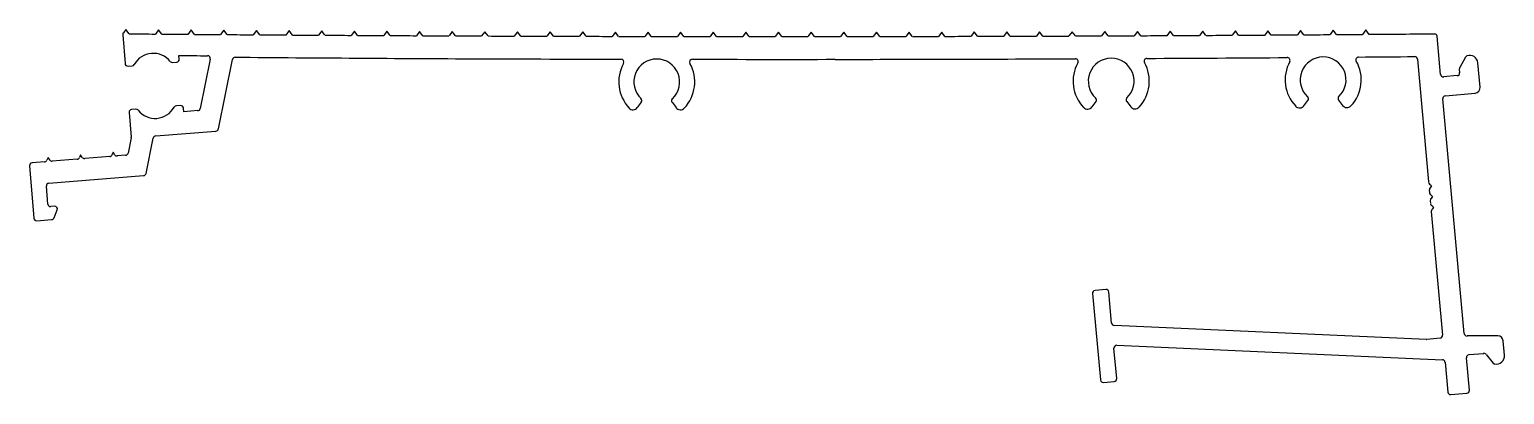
# Model space of a CAD drawing. Header units: inches. Extents: x -69 to 68, y -2 to 32.
import ezdxf

# ---------------------------------------------------------------- set-up
doc = ezdxf.new("R2010")
doc.units = ezdxf.units.IN
doc.header["$MEASUREMENT"] = 0

msp = doc.modelspace()

# ---------------------------------------------------------------- linework, layer by layer
for p, q in [((-60.4, 31.95), (-60.64, 31.62)), ((-60.1, 31.54), (-60.4, 31.95)), ((-57.37, 31.92), (-57.67, 31.52)), ((-57.07, 31.51), (-57.37, 31.92)), ((-54.34, 31.9), (-54.64, 31.49)), ((-54.04, 31.49), (-54.34, 31.9)), ((-51.31, 31.88), (-51.61, 31.47)), ((-51.01, 31.47), (-51.31, 31.88)), ((-48.28, 31.86), (-48.58, 31.45)), ((-47.98, 31.45), (-48.28, 31.86)), ((-45.25, 31.84), (-45.55, 31.43)), ((-44.95, 31.43), (-45.25, 31.84)), ((-42.22, 31.82), (-42.52, 31.41)), ((-41.92, 31.41), (-42.22, 31.82)), ((-39.19, 31.8), (-39.49, 31.4)), ((-38.89, 31.39), (-39.19, 31.8)), ((-36.16, 31.78), (-36.46, 31.38)), ((-35.86, 31.38), (-36.16, 31.78)), ((-33.13, 31.77), (-33.43, 31.36)), ((-32.83, 31.36), (-33.13, 31.77)), ((-30.1, 31.76), (-30.4, 31.35)), ((-29.8, 31.35), (-30.1, 31.76)), ((-27.07, 31.74), (-27.37, 31.34)), ((-26.77, 31.34), (-27.07, 31.74)), ((-24.04, 31.73), (-24.34, 31.33)), ((-23.74, 31.33), (-24.04, 31.73)), ((-21.01, 31.72), (-21.31, 31.32)), ((-20.71, 31.32), (-21.01, 31.72)), ((-17.98, 31.72), (-18.28, 31.31)), ((-17.68, 31.31), (-17.98, 31.72)), ((-14.95, 31.71), (-15.25, 31.3)), ((-14.65, 31.3), (-14.95, 31.71)), ((-11.92, 31.7), (-12.22, 31.3)), ((-11.62, 31.3), (-11.92, 31.7)), ((-8.89, 31.7), (-9.19, 31.29)), ((-8.59, 31.29), (-8.89, 31.7)), ((-5.86, 31.7), (-6.16, 31.29)), ((-5.56, 31.29), (-5.86, 31.7)), ((-2.83, 31.69), (-3.13, 31.29)), ((-2.53, 31.29), (-2.83, 31.69)), ((0.2, 31.69), (-0.1, 31.29)), ((0.5, 31.29), (0.2, 31.69)), ((3.23, 31.69), (2.93, 31.29)), ((3.53, 31.29), (3.23, 31.69)), ((6.26, 31.7), (5.96, 31.29)), ((6.56, 31.29), (6.26, 31.7)), ((9.29, 31.7), (8.99, 31.29)), ((9.59, 31.29), (9.29, 31.7)), ((12.32, 31.7), (12.02, 31.3)), ((12.62, 31.3), (12.32, 31.7)), ((15.35, 31.71), (15.05, 31.3)), ((15.65, 31.3), (15.35, 31.71)), ((18.38, 31.72), (18.08, 31.31)), ((18.68, 31.31), (18.38, 31.72)), ((21.41, 31.72), (21.11, 31.32)), ((21.71, 31.32), (21.41, 31.72)), ((24.44, 31.73), (24.14, 31.32)), ((24.74, 31.33), (24.44, 31.73)), ((27.47, 31.74), (27.17, 31.34)), ((27.77, 31.34), (27.47, 31.74)), ((30.5, 31.76), (30.2, 31.35)), ((30.8, 31.35), (30.5, 31.76)), ((33.53, 31.77), (33.23, 31.36)), ((33.83, 31.36), (33.53, 31.77)), ((36.56, 31.78), (36.26, 31.37)), ((36.86, 31.38), (36.56, 31.78)), ((39.59, 31.8), (39.29, 31.39)), ((39.89, 31.39), (39.59, 31.8)), ((42.62, 31.82), (42.32, 31.41)), ((42.92, 31.41), (42.62, 31.82)), ((45.65, 31.83), (45.35, 31.43)), ((45.95, 31.43), (45.65, 31.83)), ((48.68, 31.85), (48.38, 31.45)), ((48.98, 31.45), (48.68, 31.85)), ((51.71, 31.87), (51.41, 31.47)), ((52.01, 31.47), (51.71, 31.87)), ((54.74, 31.9), (54.44, 31.49)), ((55.04, 31.49), (54.74, 31.9)), ((-60.7, 31.45), (-60.48, 28.78)), ((61.68, 27.77), (61.36, 31.31)), ((-56.06, 28.87), (-55.69, 28.9)), ((-55.45, 29.18), (-55.48, 29.52)), ((-52.57, 29.2), (-53.5, 24.6)), ((-51.82, 22.71), (-50.52, 29.16)), ((59.52, 29.2), (60.56, 17.77)), ((63.98, 29.37), (63.45, 28.4)), ((65.34, 26.58), (65.13, 28.85)), ((-60.21, 28.54), (-59.83, 28.57)), ((63.21, 27.66), (61.96, 27.54)), ((63.41, 28.25), (63.44, 27.93)), ((62.12, 25.78), (64.88, 26.03)), ((-55.35, 24.87), (-55.72, 24.84)), ((-12.91, 24.69), (-12.54, 25.18)), ((-9.69, 25.18), (-9.32, 24.68)), ((29.31, 24.75), (29.68, 25.24)), ((32.53, 25.25), (32.9, 24.76)), ((48.99, 24.86), (49.36, 25.36)), ((52.2, 25.38), (52.58, 24.89)), ((63.87, 3.69), (61.89, 25.5)), ((-60.1, 24.23), (-59.92, 21.94)), ((-59.49, 24.54), (-59.87, 24.51)), ((-55.04, 24.29), (-55.07, 24.64)), ((-53.73, 24.4), (-55.04, 24.29)), ((-57.64, 22.06), (-52.05, 22.5)), ((-59.92, 21.86), (-60.21, 20.45)), ((-58.53, 18.56), (-57.86, 21.85)), ((-69.36, 19.28), (-68.96, 14.4)), ((-67.95, 19.65), (-69.12, 19.55)), ((-67.63, 20.04), (-67.74, 19.8)), ((-67.48, 19.82), (-67.63, 20.04)), ((-64.93, 19.89), (-67.25, 19.7)), ((-64.61, 20.28), (-64.72, 20.04)), ((-64.46, 20.06), (-64.61, 20.28)), ((-61.91, 20.13), (-64.23, 19.94)), ((-61.59, 20.53), (-61.7, 20.28)), ((-61.44, 20.3), (-61.59, 20.53)), ((-60.44, 20.25), (-61.21, 20.19)), ((-67.56, 17.65), (-58.76, 18.36)), ((-67.66, 15.72), (-67.79, 17.38)), ((60.63, 17.03), (60.66, 16.76)), ((60.66, 17.58), (60.84, 17.43)), ((60.84, 17.42), (60.7, 17.24)), ((60.76, 16.57), (60.94, 16.42)), ((-67.04, 15.51), (-67.38, 15.49)), ((-67.08, 14.43), (-66.79, 15.17)), ((60.72, 16.03), (60.75, 15.76)), ((60.94, 16.41), (60.79, 16.23)), ((60.85, 15.57), (61.03, 15.42)), ((61.03, 15.41), (60.88, 15.23)), ((-68.69, 14.17), (-67.3, 14.28)), ((60.81, 15.02), (61.86, 3.53)), ((29.36, 7.41), (30.09, -0.63)), ((30.59, 7.78), (29.59, 7.69)), ((31.13, 4.66), (30.87, 7.55)), ((60.36, 3.14), (31.37, 4.43)), ((61.63, 3.25), (60.39, 3.14)), ((66.98, 3.47), (64.13, 3.46)), ((66.98, 3.47), (66.98, 3.47)), ((67.61, 1.66), (67.49, 3.01)), ((31.6, -0.5), (31.34, 2.32)), ((31.61, 2.6), (61.85, 1.25)), ((64.35, -1.57), (64.08, 1.44)), ((64.31, 1.72), (65.68, 1.84)), ((65.9, 1.75), (66.57, 0.94)), ((62.09, 1.02), (62.34, -1.76)), ((30.36, -0.86), (31.37, -0.77)), ((62.62, -1.98), (64.12, -1.85))]:
    msp.add_line(p, q)
for centre, radius, start, end in [((-60.44, 31.47), 0.257, 142.8358, 184.5182), ((0.32, 7288.83), 7257.54, 269.523033, 269.542169), ((0.32, 7288.83), 7257.54, 269.546953, 269.566089), ((0.32, 7288.83), 7257.54, 270.432036, 270.479913), ((61.11, 31.29), 0.252, 5.2, 90.4799), ((0.32, 7288.83), 7257.54, 269.570873, 269.590009), ((0.32, 7288.83), 7257.54, 269.594794, 269.61393), ((0.32, 7288.83), 7257.54, 269.618714, 269.637851), ((0.32, 7288.83), 7257.54, 269.642635, 269.661771), ((0.32, 7288.83), 7257.54, 269.666556, 269.685692), ((0.32, 7288.83), 7257.54, 269.690476, 269.709613), ((0.32, 7288.83), 7257.54, 269.714397, 269.733534), ((0.32, 7288.83), 7257.54, 269.738319, 269.757456), ((0.32, 7288.83), 7257.54, 269.76224, 269.781377), ((0.32, 7288.83), 7257.54, 269.786161, 269.805298), ((0.32, 7288.83), 7257.54, 269.810082, 269.82922), ((0.32, 7288.83), 7257.54, 269.834004, 269.853141), ((0.32, 7288.83), 7257.54, 269.857925, 269.877063), ((0.32, 7288.83), 7257.54, 269.881847, 269.900984), ((0.32, 7288.83), 7257.54, 269.905768, 269.924906), ((0.32, 7288.83), 7257.54, 269.92969, 269.948827), ((0.32, 7288.83), 7257.54, 269.953612, 269.972749), ((0.32, 7288.83), 7257.54, 269.977533, 269.996671), ((0.32, 7288.83), 7257.54, 270.001455, 270.020592), ((0.32, 7288.83), 7257.54, 270.025376, 270.044514), ((0.32, 7288.83), 7257.54, 270.049298, 270.068435), ((0.32, 7288.83), 7257.54, 270.07322, 270.092357), ((0.32, 7288.83), 7257.54, 270.097141, 270.116279), ((0.32, 7288.83), 7257.54, 270.121063, 270.1402), ((0.32, 7288.83), 7257.54, 270.144984, 270.164122), ((0.32, 7288.83), 7257.54, 270.168906, 270.188043), ((0.32, 7288.83), 7257.54, 270.192827, 270.211964), ((0.32, 7288.83), 7257.54, 270.216749, 270.235886), ((0.32, 7288.83), 7257.54, 270.24067, 270.259807), ((0.32, 7288.83), 7257.54, 270.264591, 270.283728), ((0.32, 7288.83), 7257.54, 270.288512, 270.307649), ((0.32, 7288.83), 7257.54, 270.312433, 270.33157), ((0.32, 7288.83), 7257.54, 270.336354, 270.355491), ((0.32, 7288.83), 7257.54, 270.360275, 270.379411), ((0.32, 7288.83), 7257.54, 270.384196, 270.403332), ((0.32, 7288.83), 7257.54, 270.408116, 270.427252), ((-60.23, 28.8), 0.257, 184.5182, 274.5181), ((-57.87, 27.71), 2.02, 38.3217, 150.7693), ((-56.08, 29.13), 0.257, 218.3217, 274.5182), ((-55.71, 29.16), 0.257, 274.5182, 4.5182), ((0.32, 7288.83), 7259.52, 269.559621, 269.580608), ((-52.82, 29.25), 0.257, 348.5916, 89.5806), ((-50.27, 29.11), 0.252, 89.5356, 168.5916), ((8.57, 7288.79), 7259.66, 269.535621, 269.713827), ((0.32, 7288.73), 7259.56, 269.778968, 269.883708), ((-11.11, 27.07), 3.53, 150.7003, 223.3767), ((-14.42, 28.93), 0.253, 330.7003, 89.8837), ((-11.11, 27.07), 2.13, 313.0285, 226.7906), ((-11.11, 27.07), 3.53, 316.4424, 29.1193), ((-7.81, 28.92), 0.252, 89.9359, 209.1193), ((0.32, 7288.73), 7259.56, 269.93589, 270.04057), ((-3.13, 7288.72), 7259.56, 270.06777, 270.243863), ((31.09, 27.14), 3.54, 151.1614, 223.7371), ((27.77, 28.97), 0.257, 331.1614, 90.2439), ((31.09, 27.14), 2.13, 313.3889, 227.151), ((31.09, 27.14), 3.54, 316.8152, 29.3697), ((34.4, 29), 0.257, 90.2962, 209.3697), ((-3.13, 7288.72), 7259.56, 270.296151, 270.399098), ((50.77, 27.26), 3.53, 151.3167, 223.8923), ((47.44, 29.08), 0.257, 331.3167, 90.3991), ((50.77, 27.26), 2.13, 313.5441, 227.3062), ((50.77, 27.26), 3.54, 316.958, 29.5338), ((54.07, 29.13), 0.257, 90.4514, 209.5338), ((-3.13, 7288.72), 7259.56, 270.451387, 270.492458), ((59.27, 29.17), 0.257, 5.2, 90.4925), ((64.21, 29.25), 0.257, 110.0411, 150.9129), ((64.38, 28.78), 0.757, 5.2, 110.0411), ((-59.85, 28.82), 0.253, 274.5182, 330.7693), ((61.94, 27.8), 0.257, 185.2, 275.2), ((63.19, 27.91), 0.257, 275.2, 5.2), ((63.67, 28.28), 0.257, 150.9129, 185.2), ((64.84, 26.54), 0.505, 275.2, 5.2), ((-57.69, 25.7), 2.02, 218.3406, 330.7883), ((-55.7, 24.59), 0.257, 94.5916, 150.7883), ((-55.32, 24.62), 0.257, 4.5916, 94.5916), ((-13.32, 24.99), 0.505, 223.3767, 322.9708), ((-12.75, 25.34), 0.257, 322.9708, 46.7906), ((-9.49, 25.33), 0.257, 133.0285, 216.8481), ((-8.92, 24.99), 0.505, 216.8481, 316.4424), ((28.9, 25.05), 0.505, 223.7371, 323.3312), ((29.47, 25.39), 0.257, 323.3312, 47.151), ((32.73, 25.41), 0.257, 133.3889, 217.2086), ((33.3, 25.07), 0.505, 217.2086, 316.8028), ((48.58, 25.16), 0.505, 223.8923, 323.4864), ((49.15, 25.51), 0.257, 323.4864, 47.3062), ((52.41, 25.53), 0.257, 133.5441, 217.3638), ((52.98, 25.19), 0.505, 217.3638, 316.958), ((62.14, 25.53), 0.257, 95.2, 185.2), ((-59.85, 24.26), 0.257, 94.5915, 184.5916), ((-59.47, 24.29), 0.252, 38.3406, 94.5916), ((-53.75, 24.65), 0.257, 274.5916, 348.5916), ((-60.17, 21.92), 0.257, 348.5916, 4.5916), ((-57.62, 21.8), 0.252, 94.5916, 168.5916), ((-52.07, 22.76), 0.252, 274.5916, 348.5916), ((-69.1, 19.3), 0.253, 94.5916, 184.5916), ((-67.98, 19.9), 0.257, 274.5916, 335.8208), ((-67.27, 19.96), 0.257, 213.3624, 274.5916), ((-64.95, 20.14), 0.257, 274.5916, 335.8208), ((-64.25, 20.2), 0.257, 213.3624, 274.5916), ((-61.93, 20.39), 0.257, 274.5916, 335.8197), ((-61.23, 20.44), 0.257, 213.3627, 274.5916), ((-60.46, 20.51), 0.257, 274.5916, 348.5916), ((-58.78, 18.61), 0.252, 274.5916, 348.5916), ((-67.54, 17.4), 0.253, 94.5916, 184.5916), ((60.84, 17.79), 0.279, 185.2, 230.2), ((60.91, 17.06), 0.279, 140.2, 185.2), ((60.93, 16.79), 0.279, 185.2, 230.2), ((60.84, 17.42), 0.00808, 320.2, 50.2), ((-67.4, 15.74), 0.257, 184.5916, 274.5916), ((-67.02, 15.26), 0.252, 338.0264, 94.5916), ((61, 16.05), 0.279, 140.2, 185.2), ((61.03, 15.78), 0.279, 185.2, 230.2), ((61.09, 15.05), 0.279, 140.2, 185.2), ((60.93, 16.42), 0.00808, 320.2, 50.2), ((61.02, 15.41), 0.00808, 320.2, 50.2), ((-68.71, 14.42), 0.252, 184.5916, 274.5916), ((-67.32, 14.53), 0.252, 274.5916, 338.0264), ((29.61, 7.43), 0.257, 95.2, 185.2), ((30.61, 7.52), 0.257, 5.2, 95.2), ((31.38, 4.69), 0.257, 185.2, 267.4453), ((60.37, 3.39), 0.257, 267.4453, 275.2), ((61.61, 3.51), 0.257, 275.2, 5.2), ((64.13, 3.71), 0.257, 185.2, 270.2), ((66.98, 2.96), 0.505, 5.2, 90.1638), ((31.6, 2.34), 0.257, 87.4453, 185.2), ((64.33, 1.46), 0.257, 95.2, 185.2), ((65.7, 1.59), 0.257, 39.4871, 95.2), ((66.85, 1.6), 0.758, 260.3589, 5.2), ((61.83, 0.99), 0.257, 5.2, 87.4453), ((66.77, 1.1), 0.257, 219.4871, 260.3589), ((30.34, -0.61), 0.252, 185.2, 275.2), ((31.35, -0.52), 0.252, 275.2, 5.2), ((62.59, -1.73), 0.252, 185.2, 275.2), ((64.1, -1.6), 0.253, 275.2, 5.2)]:
    msp.add_arc(centre, radius, start, end)

doc.saveas('drawing.dxf')
